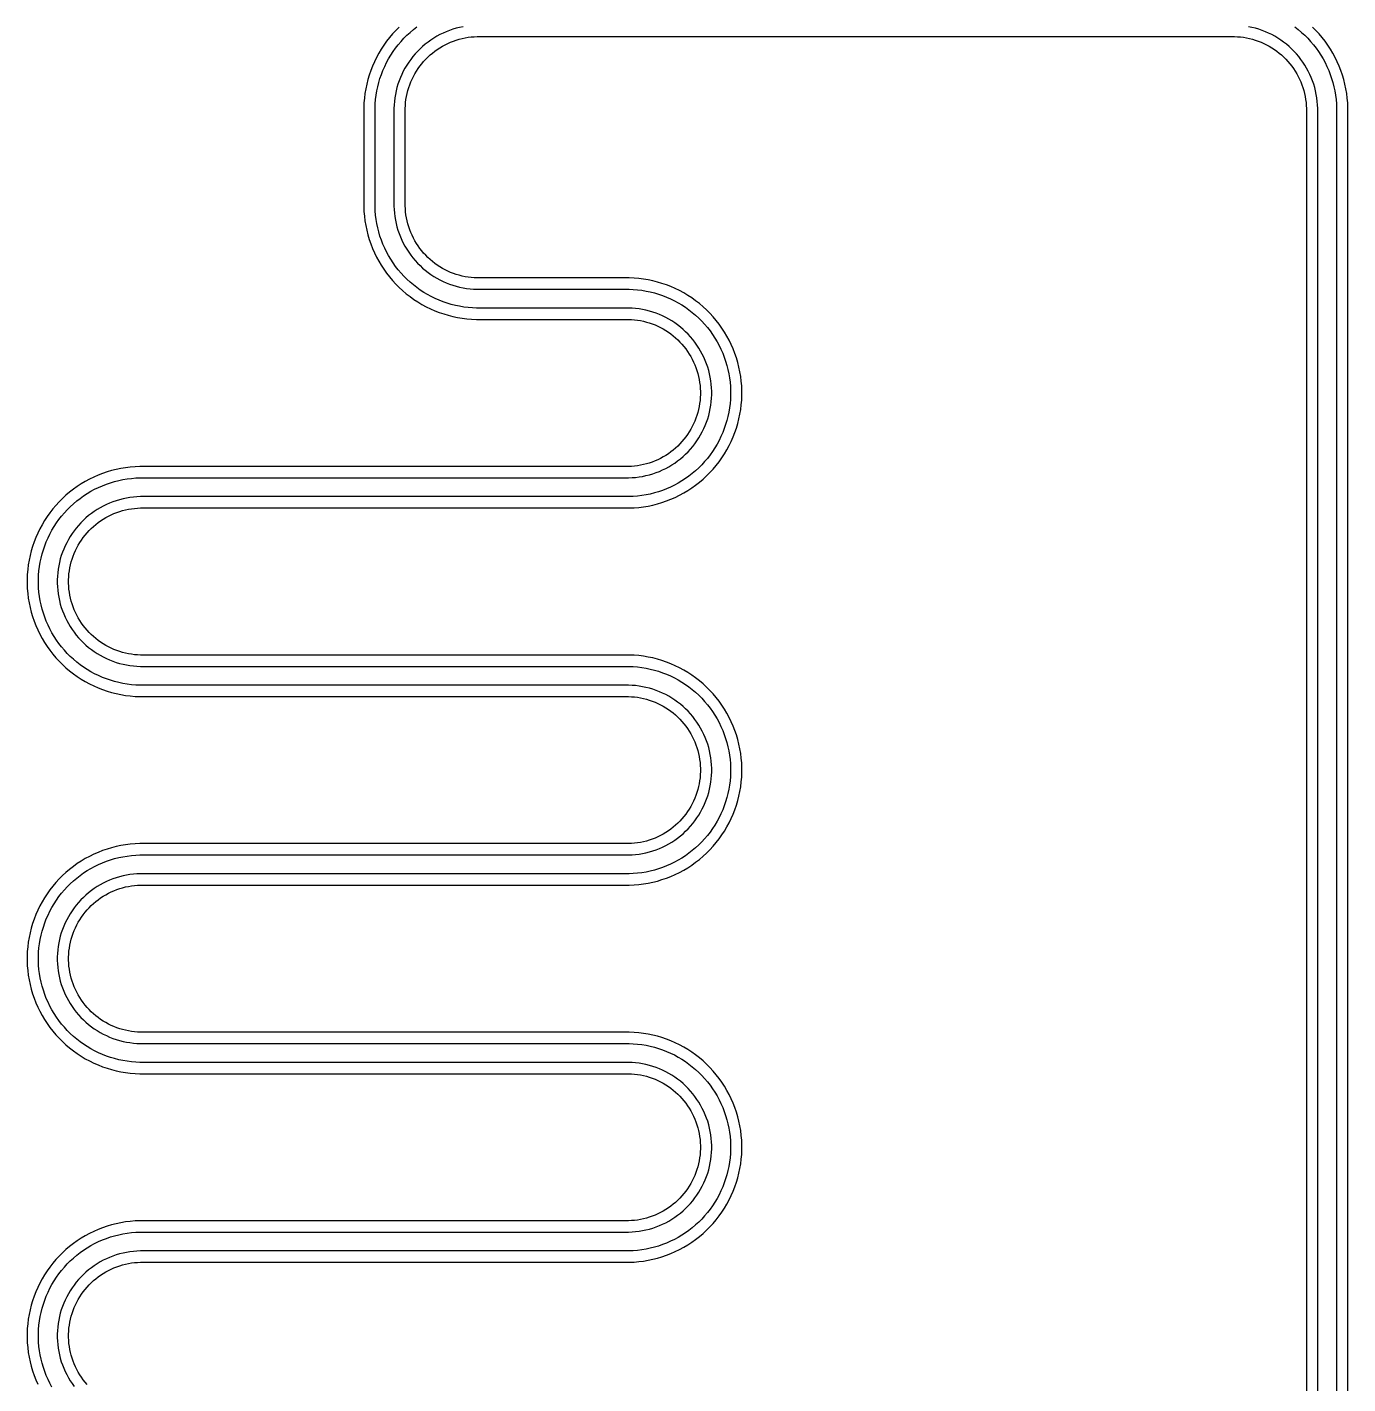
# Model space of a CAD drawing. Extents: x -3354 to 6958, y 9496 to 19808.
# Drawn here: x 959 to 1660, y 13901 to 14620 of the extents above; entities that cross this region are included whole.
import ezdxf

# ---------------------------------------------------------------- set-up
doc = ezdxf.new("R2010")
doc.units = 0
doc.layers.add('L1D0', color=3, linetype='CONTINUOUS')

msp = doc.modelspace()

# ---------------------------------------------------------------- linework, layer by layer
at = {"layer": 'L1D0'}
for points in [[(1190.506, 14620.246), (1188.685, 14619.864), (1186.881, 14619.408), (1185.098, 14618.877), (1183.339, 14618.273), (1181.606, 14617.596), (1179.902, 14616.849), (1178.23, 14616.032), (1176.594, 14615.147), (1174.996, 14614.194), (1173.439, 14613.177), (1171.924, 14612.096), (1170.456, 14610.953), (1169.037, 14609.751), (1167.668, 14608.491), (1166.352, 14607.175), (1165.092, 14605.806), (1163.89, 14604.387), (1162.747, 14602.919), (1161.666, 14601.404), (1160.649, 14599.847), (1159.696, 14598.249), (1158.811, 14596.613), (1157.994, 14594.941), (1157.247, 14593.237), (1156.57, 14591.504), (1155.966, 14589.745), (1155.435, 14587.962), (1154.979, 14586.158), (1154.597, 14584.337), (1154.291, 14582.502), (1154.061, 14580.656), (1153.907, 14578.802), (1153.83, 14576.943), (1153.83, 14525.083), (1153.907, 14523.224), (1154.061, 14521.37), (1154.291, 14519.524), (1154.597, 14517.689), (1154.979, 14515.868), (1155.435, 14514.064), (1155.966, 14512.281), (1156.57, 14510.522), (1157.247, 14508.789), (1157.994, 14507.085), (1158.811, 14505.413), (1159.696, 14503.777), (1160.649, 14502.179), (1161.666, 14500.622), (1162.747, 14499.107), (1163.89, 14497.639), (1165.092, 14496.22), (1166.352, 14494.851), (1167.668, 14493.535), (1169.037, 14492.275), (1170.456, 14491.073), (1171.924, 14489.93), (1173.439, 14488.849), (1174.996, 14487.832), (1176.594, 14486.879), (1178.23, 14485.994), (1179.902, 14485.177), (1181.606, 14484.43), (1183.339, 14483.753), (1185.098, 14483.149), (1186.881, 14482.618), (1188.685, 14482.162), (1190.506, 14481.78), (1192.341, 14481.474), (1194.187, 14481.244), (1196.041, 14481.09), (1197.9, 14481.013), (1278.528, 14481.013), (1280.8, 14480.919), (1283.066, 14480.731), (1285.322, 14480.45), (1287.565, 14480.076), (1289.791, 14479.609), (1291.995, 14479.051), (1294.174, 14478.402), (1296.325, 14477.664), (1298.443, 14476.837), (1300.525, 14475.924), (1302.568, 14474.925), (1304.568, 14473.843), (1306.521, 14472.679), (1308.425, 14471.435), (1310.276, 14470.114), (1312.07, 14468.717), (1313.805, 14467.248), (1315.478, 14465.708), (1317.086, 14464.1), (1318.626, 14462.427), (1320.095, 14460.692), (1321.492, 14458.898), (1322.813, 14457.047), (1324.057, 14455.143), (1325.221, 14453.19), (1326.303, 14451.19), (1327.302, 14449.147), (1328.215, 14447.065), (1329.042, 14444.947), (1329.78, 14442.796), (1330.429, 14440.617), (1330.987, 14438.413), (1331.454, 14436.187), (1331.828, 14433.944), (1332.109, 14431.688), (1332.297, 14429.422), (1332.391, 14427.15), (1332.391, 14424.876), (1332.297, 14422.604), (1332.109, 14420.338), (1331.828, 14418.082), (1331.454, 14415.839), (1330.987, 14413.613), (1330.429, 14411.409), (1329.78, 14409.23), (1329.042, 14407.079), (1328.215, 14404.961), (1327.302, 14402.879), (1326.303, 14400.836), (1325.221, 14398.836), (1324.057, 14396.883), (1322.813, 14394.979), (1321.492, 14393.128), (1320.095, 14391.334), (1318.626, 14389.599), (1317.086, 14387.926), (1315.478, 14386.318), (1313.805, 14384.778), (1312.07, 14383.309), (1310.276, 14381.912), (1308.425, 14380.591), (1306.521, 14379.347), (1304.568, 14378.183), (1302.568, 14377.101), (1300.525, 14376.102), (1298.443, 14375.189), (1296.325, 14374.362), (1294.174, 14373.624), (1291.995, 14372.975), (1289.791, 14372.417), (1287.565, 14371.95), (1285.322, 14371.576), (1283.066, 14371.295), (1280.8, 14371.107), (1278.528, 14371.013), (1019.339, 14371.013), (1017.48, 14370.936), (1015.626, 14370.782), (1013.78, 14370.552), (1011.945, 14370.246), (1010.124, 14369.864), (1008.32, 14369.408), (1006.537, 14368.877), (1004.778, 14368.273), (1003.045, 14367.596), (1001.341, 14366.849), (999.669, 14366.032), (998.033, 14365.147), (996.435, 14364.194), (994.878, 14363.177), (993.363, 14362.096), (991.895, 14360.953), (990.476, 14359.751), (989.107, 14358.491), (987.791, 14357.175), (986.531, 14355.806), (985.329, 14354.387), (984.186, 14352.919), (983.105, 14351.404), (982.088, 14349.847), (981.135, 14348.249), (980.25, 14346.613), (979.433, 14344.941), (978.686, 14343.237), (978.009, 14341.504), (977.405, 14339.745), (976.874, 14337.962), (976.418, 14336.158), (976.036, 14334.337), (975.73, 14332.502), (975.5, 14330.656), (975.346, 14328.802), (975.269, 14326.943), (975.269, 14325.083), (975.346, 14323.224), (975.5, 14321.37), (975.73, 14319.524), (976.036, 14317.689), (976.418, 14315.868), (976.874, 14314.064), (977.405, 14312.281), (978.009, 14310.522), (978.686, 14308.789), (979.433, 14307.085), (980.25, 14305.413), (981.135, 14303.777), (982.088, 14302.179), (983.105, 14300.622), (984.186, 14299.107), (985.329, 14297.639), (986.531, 14296.22), (987.791, 14294.851), (989.107, 14293.535), (990.476, 14292.275), (991.895, 14291.073), (993.363, 14289.93), (994.878, 14288.849), (996.435, 14287.832), (998.033, 14286.879), (999.669, 14285.994), (1001.341, 14285.177), (1003.045, 14284.43), (1004.778, 14283.753), (1006.537, 14283.149), (1008.32, 14282.618), (1010.124, 14282.162), (1011.945, 14281.78), (1013.78, 14281.474), (1015.626, 14281.244), (1017.48, 14281.09), (1019.339, 14281.013), (1278.528, 14281.013), (1280.8, 14280.919), (1283.066, 14280.731), (1285.322, 14280.45), (1287.565, 14280.076), (1289.791, 14279.609), (1291.995, 14279.051), (1294.174, 14278.402), (1296.325, 14277.664), (1298.443, 14276.837), (1300.525, 14275.924), (1302.568, 14274.925), (1304.568, 14273.843), (1306.521, 14272.679), (1308.425, 14271.435), (1310.276, 14270.114), (1312.07, 14268.717), (1313.805, 14267.248), (1315.478, 14265.708), (1317.086, 14264.1), (1318.626, 14262.427), (1320.095, 14260.692), (1321.492, 14258.898), (1322.813, 14257.047), (1324.057, 14255.143), (1325.221, 14253.19), (1326.303, 14251.19), (1327.302, 14249.147), (1328.215, 14247.065), (1329.042, 14244.947), (1329.78, 14242.796), (1330.429, 14240.617), (1330.987, 14238.413), (1331.454, 14236.187), (1331.828, 14233.944), (1332.109, 14231.688), (1332.297, 14229.422), (1332.391, 14227.15), (1332.391, 14224.876), (1332.297, 14222.604), (1332.109, 14220.338), (1331.828, 14218.082), (1331.454, 14215.839), (1330.987, 14213.613), (1330.429, 14211.409), (1329.78, 14209.23), (1329.042, 14207.079), (1328.215, 14204.961), (1327.302, 14202.879), (1326.303, 14200.836), (1325.221, 14198.836), (1324.057, 14196.883), (1322.813, 14194.979), (1321.492, 14193.128), (1320.095, 14191.334), (1318.626, 14189.599), (1317.086, 14187.926), (1315.478, 14186.318), (1313.805, 14184.778), (1312.07, 14183.309), (1310.276, 14181.912), (1308.425, 14180.591), (1306.521, 14179.347), (1304.568, 14178.183), (1302.568, 14177.101), (1300.525, 14176.102), (1298.443, 14175.189), (1296.325, 14174.362), (1294.174, 14173.624), (1291.995, 14172.975), (1289.791, 14172.417), (1287.565, 14171.95), (1285.322, 14171.576), (1283.066, 14171.295), (1280.8, 14171.107), (1278.528, 14171.013), (1019.339, 14171.013), (1017.48, 14170.936), (1015.626, 14170.782), (1013.78, 14170.552), (1011.945, 14170.246), (1010.124, 14169.864), (1008.32, 14169.408), (1006.537, 14168.877), (1004.778, 14168.273), (1003.045, 14167.596), (1001.341, 14166.849), (999.669, 14166.032), (998.033, 14165.147), (996.435, 14164.194), (994.878, 14163.177), (993.363, 14162.096), (991.895, 14160.953), (990.476, 14159.751), (989.107, 14158.491), (987.791, 14157.175), (986.531, 14155.806), (985.329, 14154.387), (984.186, 14152.919), (983.105, 14151.404), (982.088, 14149.847), (981.135, 14148.249), (980.25, 14146.613), (979.433, 14144.941), (978.686, 14143.237), (978.009, 14141.504), (977.405, 14139.745), (976.874, 14137.962), (976.418, 14136.158), (976.036, 14134.337), (975.73, 14132.502), (975.5, 14130.656), (975.346, 14128.802), (975.269, 14126.943), (975.269, 14125.083), (975.346, 14123.224), (975.5, 14121.37), (975.73, 14119.524), (976.036, 14117.689), (976.418, 14115.868), (976.874, 14114.064), (977.405, 14112.281), (978.009, 14110.522), (978.686, 14108.789), (979.433, 14107.085), (980.25, 14105.413), (981.135, 14103.777), (982.088, 14102.179), (983.105, 14100.622), (984.186, 14099.107), (985.329, 14097.639), (986.531, 14096.22), (987.791, 14094.851), (989.107, 14093.535), (990.476, 14092.275), (991.895, 14091.073), (993.363, 14089.93), (994.878, 14088.849), (996.435, 14087.832), (998.033, 14086.879), (999.669, 14085.994), (1001.341, 14085.177), (1003.045, 14084.43), (1004.778, 14083.753), (1006.537, 14083.149), (1008.32, 14082.618), (1010.124, 14082.162), (1011.945, 14081.78), (1013.78, 14081.474), (1015.626, 14081.244), (1017.48, 14081.09), (1019.339, 14081.013), (1278.528, 14081.013), (1280.8, 14080.919), (1283.066, 14080.731), (1285.322, 14080.45), (1287.565, 14080.076), (1289.791, 14079.609), (1291.995, 14079.051), (1294.174, 14078.402), (1296.325, 14077.664), (1298.443, 14076.837), (1300.525, 14075.924), (1302.568, 14074.925), (1304.568, 14073.843), (1306.521, 14072.679), (1308.425, 14071.435), (1310.276, 14070.114), (1312.07, 14068.717), (1313.805, 14067.248), (1315.478, 14065.708), (1317.086, 14064.1), (1318.626, 14062.427), (1320.095, 14060.692), (1321.492, 14058.898), (1322.813, 14057.047), (1324.057, 14055.143), (1325.221, 14053.19), (1326.303, 14051.19), (1327.302, 14049.147), (1328.215, 14047.065), (1329.042, 14044.947), (1329.78, 14042.796), (1330.429, 14040.617), (1330.987, 14038.413), (1331.454, 14036.187), (1331.828, 14033.944), (1332.109, 14031.688), (1332.297, 14029.422), (1332.391, 14027.15), (1332.391, 14024.876), (1332.297, 14022.604), (1332.109, 14020.338), (1331.828, 14018.082), (1331.454, 14015.839), (1330.987, 14013.613), (1330.429, 14011.409), (1329.78, 14009.23), (1329.042, 14007.079), (1328.215, 14004.961), (1327.302, 14002.879), (1326.303, 14000.836), (1325.221, 13998.836), (1324.057, 13996.883), (1322.813, 13994.979), (1321.492, 13993.128), (1320.095, 13991.334), (1318.626, 13989.599), (1317.086, 13987.926), (1315.478, 13986.318), (1313.805, 13984.778), (1312.07, 13983.309), (1310.276, 13981.912), (1308.425, 13980.591), (1306.521, 13979.347), (1304.568, 13978.183), (1302.568, 13977.101), (1300.525, 13976.102), (1298.443, 13975.189), (1296.325, 13974.362), (1294.174, 13973.624), (1291.995, 13972.975), (1289.791, 13972.417), (1287.565, 13971.95), (1285.322, 13971.576), (1283.066, 13971.295), (1280.8, 13971.107), (1278.528, 13971.013), (1019.339, 13971.013), (1017.48, 13970.936), (1015.626, 13970.782), (1013.78, 13970.552), (1011.945, 13970.246), (1010.124, 13969.864), (1008.32, 13969.408), (1006.537, 13968.877), (1004.778, 13968.273), (1003.045, 13967.596), (1001.341, 13966.849), (999.669, 13966.032), (998.033, 13965.147), (996.435, 13964.194), (994.878, 13963.177), (993.363, 13962.096), (991.895, 13960.953), (990.476, 13959.751), (989.107, 13958.491), (987.791, 13957.175), (986.531, 13955.806), (985.329, 13954.387), (984.186, 13952.919), (983.105, 13951.404), (982.088, 13949.847), (981.135, 13948.249), (980.25, 13946.613), (979.433, 13944.941), (978.686, 13943.237), (978.009, 13941.504), (977.405, 13939.745), (976.874, 13937.962), (976.418, 13936.158), (976.036, 13934.337), (975.73, 13932.502), (975.5, 13930.656), (975.346, 13928.802), (975.269, 13926.943), (975.269, 13925.083), (975.346, 13923.224), (975.5, 13921.37), (975.73, 13919.524), (976.036, 13917.689), (976.418, 13915.868), (976.874, 13914.064), (977.405, 13912.281), (978.009, 13910.522), (978.686, 13908.789), (979.433, 13907.085), (980.25, 13905.413), (981.135, 13903.777), (982.088, 13902.179), (983.105, 13900.622), (984.186, 13899.107)], [(1643.83, 13562.013), (1643.83, 14576.943), (1643.753, 14578.802), (1643.599, 14580.656), (1643.369, 14582.502), (1643.063, 14584.337), (1642.681, 14586.158), (1642.225, 14587.962), (1641.694, 14589.745), (1641.09, 14591.504), (1640.413, 14593.237), (1639.666, 14594.941), (1638.849, 14596.613), (1637.964, 14598.249), (1637.011, 14599.847), (1635.994, 14601.404), (1634.913, 14602.919), (1633.77, 14604.387), (1632.568, 14605.806), (1631.308, 14607.175), (1629.992, 14608.491), (1628.623, 14609.751), (1627.204, 14610.953), (1625.736, 14612.096), (1624.221, 14613.177), (1622.664, 14614.194), (1621.066, 14615.147), (1619.43, 14616.032), (1617.758, 14616.849), (1616.054, 14617.596), (1614.321, 14618.273), (1612.562, 14618.877), (1610.779, 14619.408), (1608.975, 14619.864), (1607.154, 14620.246)], [(1156.588, 14620.038), (1154.805, 14618.255), (1153.097, 14616.399), (1151.467, 14614.475), (1149.918, 14612.485), (1148.453, 14610.432), (1147.073, 14608.321), (1145.782, 14606.155), (1144.582, 14603.937), (1143.474, 14601.671), (1142.461, 14599.362), (1141.545, 14597.012), (1140.726, 14594.627), (1140.006, 14592.21), (1139.387, 14589.765), (1138.87, 14587.297), (1138.454, 14584.81), (1138.142, 14582.307), (1137.934, 14579.794), (1137.83, 14577.274), (1137.83, 14524.752), (1137.934, 14522.232), (1138.142, 14519.719), (1138.454, 14517.216), (1138.87, 14514.729), (1139.387, 14512.261), (1140.006, 14509.816), (1140.726, 14507.399), (1141.545, 14505.014), (1142.461, 14502.664), (1143.474, 14500.355), (1144.582, 14498.089), (1145.782, 14495.871), (1147.073, 14493.705), (1148.453, 14491.594), (1149.918, 14489.541), (1151.467, 14487.551), (1153.097, 14485.627), (1154.805, 14483.771), (1156.588, 14481.988), (1158.444, 14480.28), (1160.368, 14478.65), (1162.358, 14477.101), (1164.411, 14475.636), (1166.522, 14474.256), (1168.688, 14472.965), (1170.906, 14471.765), (1173.172, 14470.657), (1175.481, 14469.644), (1177.831, 14468.728), (1180.216, 14467.909), (1182.633, 14467.189), (1185.078, 14466.57), (1187.546, 14466.053), (1190.033, 14465.637), (1192.536, 14465.325), (1195.049, 14465.117), (1197.569, 14465.013), (1278.197, 14465.013), (1279.808, 14464.946), (1281.415, 14464.813), (1283.015, 14464.614), (1284.605, 14464.348), (1286.183, 14464.018), (1287.746, 14463.622), (1289.292, 14463.162), (1290.817, 14462.638), (1292.319, 14462.052), (1293.795, 14461.404), (1295.244, 14460.696), (1296.662, 14459.929), (1298.047, 14459.103), (1299.397, 14458.222), (1300.709, 14457.285), (1301.981, 14456.294), (1303.212, 14455.252), (1304.398, 14454.16), (1305.538, 14453.02), (1306.63, 14451.834), (1307.672, 14450.603), (1308.663, 14449.331), (1309.6, 14448.019), (1310.481, 14446.669), (1311.307, 14445.284), (1312.074, 14443.866), (1312.782, 14442.417), (1313.43, 14440.941), (1314.016, 14439.439), (1314.54, 14437.914), (1315, 14436.368), (1315.396, 14434.805), (1315.726, 14433.227), (1315.992, 14431.637), (1316.191, 14430.037), (1316.324, 14428.43), (1316.391, 14426.819), (1316.391, 14425.207), (1316.324, 14423.596), (1316.191, 14421.989), (1315.992, 14420.389), (1315.726, 14418.799), (1315.396, 14417.221), (1315, 14415.658), (1314.54, 14414.112), (1314.016, 14412.587), (1313.43, 14411.085), (1312.782, 14409.609), (1312.074, 14408.16), (1311.307, 14406.742), (1310.481, 14405.357), (1309.6, 14404.007), (1308.663, 14402.695), (1307.672, 14401.423), (1306.63, 14400.192), (1305.538, 14399.006), (1304.398, 14397.866), (1303.212, 14396.774), (1301.981, 14395.732), (1300.709, 14394.741), (1299.397, 14393.804), (1298.047, 14392.923), (1296.662, 14392.097), (1295.244, 14391.33), (1293.795, 14390.622), (1292.319, 14389.974), (1290.817, 14389.388), (1289.292, 14388.864), (1287.746, 14388.404), (1286.183, 14388.008), (1284.605, 14387.678), (1283.015, 14387.412), (1281.415, 14387.213), (1279.808, 14387.08), (1278.197, 14387.013), (1019.008, 14387.013), (1016.488, 14386.909), (1013.975, 14386.701), (1011.472, 14386.389), (1008.985, 14385.973), (1006.517, 14385.456), (1004.072, 14384.837), (1001.655, 14384.117), (999.27, 14383.298), (996.92, 14382.382), (994.611, 14381.369), (992.345, 14380.261), (990.127, 14379.061), (987.961, 14377.77), (985.85, 14376.39), (983.797, 14374.925), (981.807, 14373.376), (979.883, 14371.746), (978.027, 14370.038), (976.244, 14368.255), (974.536, 14366.399), (972.906, 14364.475), (971.357, 14362.485), (969.892, 14360.432), (968.512, 14358.321), (967.221, 14356.155), (966.021, 14353.937), (964.913, 14351.671), (963.9, 14349.362), (962.984, 14347.012), (962.165, 14344.627), (961.445, 14342.21), (960.826, 14339.765), (960.309, 14337.297), (959.893, 14334.81), (959.581, 14332.307), (959.373, 14329.794), (959.269, 14327.274), (959.269, 14324.752), (959.373, 14322.232), (959.581, 14319.719), (959.893, 14317.216), (960.309, 14314.729), (960.826, 14312.261), (961.445, 14309.816), (962.165, 14307.399), (962.984, 14305.014), (963.9, 14302.664), (964.913, 14300.355), (966.021, 14298.089), (967.221, 14295.871), (968.512, 14293.705), (969.892, 14291.594), (971.357, 14289.541), (972.906, 14287.551), (974.536, 14285.627), (976.244, 14283.771), (978.027, 14281.988), (979.883, 14280.28), (981.807, 14278.65), (983.797, 14277.101), (985.85, 14275.636), (987.961, 14274.256), (990.127, 14272.965), (992.345, 14271.765), (994.611, 14270.657), (996.92, 14269.644), (999.27, 14268.728), (1001.655, 14267.909), (1004.072, 14267.189), (1006.517, 14266.57), (1008.985, 14266.053), (1011.472, 14265.637), (1013.975, 14265.325), (1016.488, 14265.117), (1019.008, 14265.013), (1278.197, 14265.013), (1279.808, 14264.946), (1281.415, 14264.813), (1283.015, 14264.614), (1284.605, 14264.348), (1286.183, 14264.018), (1287.746, 14263.622), (1289.292, 14263.162), (1290.817, 14262.638), (1292.319, 14262.052), (1293.795, 14261.404), (1295.244, 14260.696), (1296.662, 14259.929), (1298.047, 14259.103), (1299.397, 14258.222), (1300.709, 14257.285), (1301.981, 14256.294), (1303.212, 14255.252), (1304.398, 14254.16), (1305.538, 14253.02), (1306.63, 14251.834), (1307.672, 14250.603), (1308.663, 14249.331), (1309.6, 14248.019), (1310.481, 14246.669), (1311.307, 14245.284), (1312.074, 14243.866), (1312.782, 14242.417), (1313.43, 14240.941), (1314.016, 14239.439), (1314.54, 14237.914), (1315, 14236.368), (1315.396, 14234.805), (1315.726, 14233.227), (1315.992, 14231.637), (1316.191, 14230.037), (1316.324, 14228.43), (1316.391, 14226.819), (1316.391, 14225.207), (1316.324, 14223.596), (1316.191, 14221.989), (1315.992, 14220.389), (1315.726, 14218.799), (1315.396, 14217.221), (1315, 14215.658), (1314.54, 14214.112), (1314.016, 14212.587), (1313.43, 14211.085), (1312.782, 14209.609), (1312.074, 14208.16), (1311.307, 14206.742), (1310.481, 14205.357), (1309.6, 14204.007), (1308.663, 14202.695), (1307.672, 14201.423), (1306.63, 14200.192), (1305.538, 14199.006), (1304.398, 14197.866), (1303.212, 14196.774), (1301.981, 14195.732), (1300.709, 14194.741), (1299.397, 14193.804), (1298.047, 14192.923), (1296.662, 14192.097), (1295.244, 14191.33), (1293.795, 14190.622), (1292.319, 14189.974), (1290.817, 14189.388), (1289.292, 14188.864), (1287.746, 14188.404), (1286.183, 14188.008), (1284.605, 14187.678), (1283.015, 14187.412), (1281.415, 14187.213), (1279.808, 14187.08), (1278.197, 14187.013), (1019.008, 14187.013), (1016.488, 14186.909), (1013.975, 14186.701), (1011.472, 14186.389), (1008.985, 14185.973), (1006.517, 14185.456), (1004.072, 14184.837), (1001.655, 14184.117), (999.27, 14183.298), (996.92, 14182.382), (994.611, 14181.369), (992.345, 14180.261), (990.127, 14179.061), (987.961, 14177.77), (985.85, 14176.39), (983.797, 14174.925), (981.807, 14173.376), (979.883, 14171.746), (978.027, 14170.038), (976.244, 14168.255), (974.536, 14166.399), (972.906, 14164.475), (971.357, 14162.485), (969.892, 14160.432), (968.512, 14158.321), (967.221, 14156.155), (966.021, 14153.937), (964.913, 14151.671), (963.9, 14149.362), (962.984, 14147.012), (962.165, 14144.627), (961.445, 14142.21), (960.826, 14139.765), (960.309, 14137.297), (959.893, 14134.81), (959.581, 14132.307), (959.373, 14129.794), (959.269, 14127.274), (959.269, 14124.752), (959.373, 14122.232), (959.581, 14119.719), (959.893, 14117.216), (960.309, 14114.729), (960.826, 14112.261), (961.445, 14109.816), (962.165, 14107.399), (962.984, 14105.014), (963.9, 14102.664), (964.913, 14100.355), (966.021, 14098.089), (967.221, 14095.871), (968.512, 14093.705), (969.892, 14091.594), (971.357, 14089.541), (972.906, 14087.551), (974.536, 14085.627), (976.244, 14083.771), (978.027, 14081.988), (979.883, 14080.28), (981.807, 14078.65), (983.797, 14077.101), (985.85, 14075.636), (987.961, 14074.256), (990.127, 14072.965), (992.345, 14071.765), (994.611, 14070.657), (996.92, 14069.644), (999.27, 14068.728), (1001.655, 14067.909), (1004.072, 14067.189), (1006.517, 14066.57), (1008.985, 14066.053), (1011.472, 14065.637), (1013.975, 14065.325), (1016.488, 14065.117), (1019.008, 14065.013), (1278.197, 14065.013), (1279.808, 14064.946), (1281.415, 14064.813), (1283.015, 14064.614), (1284.605, 14064.348), (1286.183, 14064.018), (1287.746, 14063.622), (1289.292, 14063.162), (1290.817, 14062.638), (1292.319, 14062.052), (1293.795, 14061.404), (1295.244, 14060.696), (1296.662, 14059.929), (1298.047, 14059.103), (1299.397, 14058.222), (1300.709, 14057.285), (1301.981, 14056.294), (1303.212, 14055.252), (1304.398, 14054.16), (1305.538, 14053.02), (1306.63, 14051.834), (1307.672, 14050.603), (1308.663, 14049.331), (1309.6, 14048.019), (1310.481, 14046.669), (1311.307, 14045.284), (1312.074, 14043.866), (1312.782, 14042.417), (1313.43, 14040.941), (1314.016, 14039.439), (1314.54, 14037.914), (1315, 14036.368), (1315.396, 14034.805), (1315.726, 14033.227), (1315.992, 14031.637), (1316.191, 14030.037), (1316.324, 14028.43), (1316.391, 14026.819), (1316.391, 14025.207), (1316.324, 14023.596), (1316.191, 14021.989), (1315.992, 14020.389), (1315.726, 14018.799), (1315.396, 14017.221), (1315, 14015.658), (1314.54, 14014.112), (1314.016, 14012.587), (1313.43, 14011.085), (1312.782, 14009.609), (1312.074, 14008.16), (1311.307, 14006.742), (1310.481, 14005.357), (1309.6, 14004.007), (1308.663, 14002.695), (1307.672, 14001.423), (1306.63, 14000.192), (1305.538, 13999.006), (1304.398, 13997.866), (1303.212, 13996.774), (1301.981, 13995.732), (1300.709, 13994.741), (1299.397, 13993.804), (1298.047, 13992.923), (1296.662, 13992.097), (1295.244, 13991.33), (1293.795, 13990.622), (1292.319, 13989.974), (1290.817, 13989.388), (1289.292, 13988.864), (1287.746, 13988.404), (1286.183, 13988.008), (1284.605, 13987.678), (1283.015, 13987.412), (1281.415, 13987.213), (1279.808, 13987.08), (1278.197, 13987.013), (1019.008, 13987.013), (1016.488, 13986.909), (1013.975, 13986.701), (1011.472, 13986.389), (1008.985, 13985.973), (1006.517, 13985.456), (1004.072, 13984.837), (1001.655, 13984.117), (999.27, 13983.298), (996.92, 13982.382), (994.611, 13981.369), (992.345, 13980.261), (990.127, 13979.061), (987.961, 13977.77), (985.85, 13976.39), (983.797, 13974.925), (981.807, 13973.376), (979.883, 13971.746), (978.027, 13970.038), (976.244, 13968.255), (974.536, 13966.399), (972.906, 13964.475), (971.357, 13962.485), (969.892, 13960.432), (968.512, 13958.321), (967.221, 13956.155), (966.021, 13953.937), (964.913, 13951.671), (963.9, 13949.362), (962.984, 13947.012), (962.165, 13944.627), (961.445, 13942.21), (960.826, 13939.765), (960.309, 13937.297), (959.893, 13934.81), (959.581, 13932.307), (959.373, 13929.794), (959.269, 13927.274), (959.269, 13924.752), (959.373, 13922.232), (959.581, 13919.719), (959.893, 13917.216), (960.309, 13914.729), (960.826, 13912.261), (961.445, 13909.816), (962.165, 13907.399), (962.984, 13905.014), (963.9, 13902.664), (964.913, 13900.355)], [(972.439, 13898.836), (971.357, 13900.836), (970.358, 13902.879), (969.445, 13904.961), (968.618, 13907.079), (967.88, 13909.23), (967.231, 13911.409), (966.673, 13913.613), (966.206, 13915.839), (965.832, 13918.082), (965.551, 13920.338), (965.363, 13922.604), (965.269, 13924.876), (965.269, 13927.15), (965.363, 13929.422), (965.551, 13931.688), (965.832, 13933.944), (966.206, 13936.187), (966.673, 13938.413), (967.231, 13940.617), (967.88, 13942.796), (968.618, 13944.947), (969.445, 13947.065), (970.358, 13949.147), (971.357, 13951.19), (972.439, 13953.19), (973.603, 13955.143), (974.847, 13957.047), (976.168, 13958.898), (977.565, 13960.692), (979.034, 13962.427), (980.574, 13964.1), (982.182, 13965.708), (983.855, 13967.248), (985.59, 13968.717), (987.384, 13970.114), (989.235, 13971.435), (991.139, 13972.679), (993.092, 13973.843), (995.092, 13974.925), (997.135, 13975.924), (999.217, 13976.837), (1001.335, 13977.664), (1003.486, 13978.402), (1005.665, 13979.051), (1007.869, 13979.609), (1010.095, 13980.076), (1012.338, 13980.45), (1014.594, 13980.731), (1016.86, 13980.919), (1019.132, 13981.013), (1278.321, 13981.013), (1280.18, 13981.09), (1282.034, 13981.244), (1283.88, 13981.474), (1285.715, 13981.78), (1287.536, 13982.162), (1289.34, 13982.618), (1291.123, 13983.149), (1292.882, 13983.753), (1294.615, 13984.43), (1296.319, 13985.177), (1297.991, 13985.994), (1299.627, 13986.879), (1301.225, 13987.832), (1302.782, 13988.849), (1304.297, 13989.93), (1305.765, 13991.073), (1307.184, 13992.275), (1308.553, 13993.535), (1309.869, 13994.851), (1311.129, 13996.22), (1312.331, 13997.639), (1313.474, 13999.107), (1314.555, 14000.622), (1315.572, 14002.179), (1316.525, 14003.777), (1317.41, 14005.413), (1318.227, 14007.085), (1318.974, 14008.789), (1319.651, 14010.522), (1320.255, 14012.281), (1320.786, 14014.064), (1321.242, 14015.868), (1321.624, 14017.689), (1321.93, 14019.524), (1322.16, 14021.37), (1322.314, 14023.224), (1322.391, 14025.083), (1322.391, 14026.943), (1322.314, 14028.802), (1322.16, 14030.656), (1321.93, 14032.502), (1321.624, 14034.337), (1321.242, 14036.158), (1320.786, 14037.962), (1320.255, 14039.745), (1319.651, 14041.504), (1318.974, 14043.237), (1318.227, 14044.941), (1317.41, 14046.613), (1316.525, 14048.249), (1315.572, 14049.847), (1314.555, 14051.404), (1313.474, 14052.919), (1312.331, 14054.387), (1311.129, 14055.806), (1309.869, 14057.175), (1308.553, 14058.491), (1307.184, 14059.751), (1305.765, 14060.953), (1304.297, 14062.096), (1302.782, 14063.177), (1301.225, 14064.194), (1299.627, 14065.147), (1297.991, 14066.032), (1296.319, 14066.849), (1294.615, 14067.596), (1292.882, 14068.273), (1291.123, 14068.877), (1289.34, 14069.408), (1287.536, 14069.864), (1285.715, 14070.246), (1283.88, 14070.552), (1282.034, 14070.782), (1280.18, 14070.936), (1278.321, 14071.013), (1019.132, 14071.013), (1016.86, 14071.107), (1014.594, 14071.295), (1012.338, 14071.576), (1010.095, 14071.95), (1007.869, 14072.417), (1005.665, 14072.975), (1003.486, 14073.624), (1001.335, 14074.362), (999.217, 14075.189), (997.135, 14076.102), (995.092, 14077.101), (993.092, 14078.183), (991.139, 14079.347), (989.235, 14080.591), (987.384, 14081.912), (985.59, 14083.309), (983.855, 14084.778), (982.182, 14086.318), (980.574, 14087.926), (979.034, 14089.599), (977.565, 14091.334), (976.168, 14093.128), (974.847, 14094.979), (973.603, 14096.883), (972.439, 14098.836), (971.357, 14100.836), (970.358, 14102.879), (969.445, 14104.961), (968.618, 14107.079), (967.88, 14109.23), (967.231, 14111.409), (966.673, 14113.613), (966.206, 14115.839), (965.832, 14118.082), (965.551, 14120.338), (965.363, 14122.604), (965.269, 14124.876), (965.269, 14127.15), (965.363, 14129.422), (965.551, 14131.688), (965.832, 14133.944), (966.206, 14136.187), (966.673, 14138.413), (967.231, 14140.617), (967.88, 14142.796), (968.618, 14144.947), (969.445, 14147.065), (970.358, 14149.147), (971.357, 14151.19), (972.439, 14153.19), (973.603, 14155.143), (974.847, 14157.047), (976.168, 14158.898), (977.565, 14160.692), (979.034, 14162.427), (980.574, 14164.1), (982.182, 14165.708), (983.855, 14167.248), (985.59, 14168.717), (987.384, 14170.114), (989.235, 14171.435), (991.139, 14172.679), (993.092, 14173.843), (995.092, 14174.925), (997.135, 14175.924), (999.217, 14176.837), (1001.335, 14177.664), (1003.486, 14178.402), (1005.665, 14179.051), (1007.869, 14179.609), (1010.095, 14180.076), (1012.338, 14180.45), (1014.594, 14180.731), (1016.86, 14180.919), (1019.132, 14181.013), (1278.321, 14181.013), (1280.18, 14181.09), (1282.034, 14181.244), (1283.88, 14181.474), (1285.715, 14181.78), (1287.536, 14182.162), (1289.34, 14182.618), (1291.123, 14183.149), (1292.882, 14183.753), (1294.615, 14184.43), (1296.319, 14185.177), (1297.991, 14185.994), (1299.627, 14186.879), (1301.225, 14187.832), (1302.782, 14188.849), (1304.297, 14189.93), (1305.765, 14191.073), (1307.184, 14192.275), (1308.553, 14193.535), (1309.869, 14194.851), (1311.129, 14196.22), (1312.331, 14197.639), (1313.474, 14199.107), (1314.555, 14200.622), (1315.572, 14202.179), (1316.525, 14203.777), (1317.41, 14205.413), (1318.227, 14207.085), (1318.974, 14208.789), (1319.651, 14210.522), (1320.255, 14212.281), (1320.786, 14214.064), (1321.242, 14215.868), (1321.624, 14217.689), (1321.93, 14219.524), (1322.16, 14221.37), (1322.314, 14223.224), (1322.391, 14225.083), (1322.391, 14226.943), (1322.314, 14228.802), (1322.16, 14230.656), (1321.93, 14232.502), (1321.624, 14234.337), (1321.242, 14236.158), (1320.786, 14237.962), (1320.255, 14239.745), (1319.651, 14241.504), (1318.974, 14243.237), (1318.227, 14244.941), (1317.41, 14246.613), (1316.525, 14248.249), (1315.572, 14249.847), (1314.555, 14251.404), (1313.474, 14252.919), (1312.331, 14254.387), (1311.129, 14255.806), (1309.869, 14257.175), (1308.553, 14258.491), (1307.184, 14259.751), (1305.765, 14260.953), (1304.297, 14262.096), (1302.782, 14263.177), (1301.225, 14264.194), (1299.627, 14265.147), (1297.991, 14266.032), (1296.319, 14266.849), (1294.615, 14267.596), (1292.882, 14268.273), (1291.123, 14268.877), (1289.34, 14269.408), (1287.536, 14269.864), (1285.715, 14270.246), (1283.88, 14270.552), (1282.034, 14270.782), (1280.18, 14270.936), (1278.321, 14271.013), (1019.132, 14271.013), (1016.86, 14271.107), (1014.594, 14271.295), (1012.338, 14271.576), (1010.095, 14271.95), (1007.869, 14272.417), (1005.665, 14272.975), (1003.486, 14273.624), (1001.335, 14274.362), (999.217, 14275.189), (997.135, 14276.102), (995.092, 14277.101), (993.092, 14278.183), (991.139, 14279.347), (989.235, 14280.591), (987.384, 14281.912), (985.59, 14283.309), (983.855, 14284.778), (982.182, 14286.318), (980.574, 14287.926), (979.034, 14289.599), (977.565, 14291.334), (976.168, 14293.128), (974.847, 14294.979), (973.603, 14296.883), (972.439, 14298.836), (971.357, 14300.836), (970.358, 14302.879), (969.445, 14304.961), (968.618, 14307.079), (967.88, 14309.23), (967.231, 14311.409), (966.673, 14313.613), (966.206, 14315.839), (965.832, 14318.082), (965.551, 14320.338), (965.363, 14322.604), (965.269, 14324.876), (965.269, 14327.15), (965.363, 14329.422), (965.551, 14331.688), (965.832, 14333.944), (966.206, 14336.187), (966.673, 14338.413), (967.231, 14340.617), (967.88, 14342.796), (968.618, 14344.947), (969.445, 14347.065), (970.358, 14349.147), (971.357, 14351.19), (972.439, 14353.19), (973.603, 14355.143), (974.847, 14357.047), (976.168, 14358.898), (977.565, 14360.692), (979.034, 14362.427), (980.574, 14364.1), (982.182, 14365.708), (983.855, 14367.248), (985.59, 14368.717), (987.384, 14370.114), (989.235, 14371.435), (991.139, 14372.679), (993.092, 14373.843), (995.092, 14374.925), (997.135, 14375.924), (999.217, 14376.837), (1001.335, 14377.664), (1003.486, 14378.402), (1005.665, 14379.051), (1007.869, 14379.609), (1010.095, 14380.076), (1012.338, 14380.45), (1014.594, 14380.731), (1016.86, 14380.919), (1019.132, 14381.013), (1278.321, 14381.013), (1280.18, 14381.09), (1282.034, 14381.244), (1283.88, 14381.474), (1285.715, 14381.78), (1287.536, 14382.162), (1289.34, 14382.618), (1291.123, 14383.149), (1292.882, 14383.753), (1294.615, 14384.43), (1296.319, 14385.177), (1297.991, 14385.994), (1299.627, 14386.879), (1301.225, 14387.832), (1302.782, 14388.849), (1304.297, 14389.93), (1305.765, 14391.073), (1307.184, 14392.275), (1308.553, 14393.535), (1309.869, 14394.851), (1311.129, 14396.22), (1312.331, 14397.639), (1313.474, 14399.107), (1314.555, 14400.622), (1315.572, 14402.179), (1316.525, 14403.777), (1317.41, 14405.413), (1318.227, 14407.085), (1318.974, 14408.789), (1319.651, 14410.522), (1320.255, 14412.281), (1320.786, 14414.064), (1321.242, 14415.868), (1321.624, 14417.689), (1321.93, 14419.524), (1322.16, 14421.37), (1322.314, 14423.224), (1322.391, 14425.083), (1322.391, 14426.943), (1322.314, 14428.802), (1322.16, 14430.656), (1321.93, 14432.502), (1321.624, 14434.337), (1321.242, 14436.158), (1320.786, 14437.962), (1320.255, 14439.745), (1319.651, 14441.504), (1318.974, 14443.237), (1318.227, 14444.941), (1317.41, 14446.613), (1316.525, 14448.249), (1315.572, 14449.847), (1314.555, 14451.404), (1313.474, 14452.919), (1312.331, 14454.387), (1311.129, 14455.806), (1309.869, 14457.175), (1308.553, 14458.491), (1307.184, 14459.751), (1305.765, 14460.953), (1304.297, 14462.096), (1302.782, 14463.177), (1301.225, 14464.194), (1299.627, 14465.147), (1297.991, 14466.032), (1296.319, 14466.849), (1294.615, 14467.596), (1292.882, 14468.273), (1291.123, 14468.877), (1289.34, 14469.408), (1287.536, 14469.864), (1285.715, 14470.246), (1283.88, 14470.552), (1282.034, 14470.782), (1280.18, 14470.936), (1278.321, 14471.013), (1197.693, 14471.013), (1195.421, 14471.107), (1193.155, 14471.295), (1190.899, 14471.576), (1188.656, 14471.95), (1186.43, 14472.417), (1184.226, 14472.975), (1182.047, 14473.624), (1179.896, 14474.362), (1177.778, 14475.189), (1175.696, 14476.102), (1173.653, 14477.101), (1171.653, 14478.183), (1169.7, 14479.347), (1167.796, 14480.591), (1165.945, 14481.912), (1164.151, 14483.309), (1162.416, 14484.778), (1160.743, 14486.318), (1159.135, 14487.926), (1157.595, 14489.599), (1156.126, 14491.334), (1154.729, 14493.128), (1153.408, 14494.979), (1152.164, 14496.883), (1151, 14498.836), (1149.918, 14500.836), (1148.919, 14502.879), (1148.006, 14504.961), (1147.179, 14507.079), (1146.441, 14509.23), (1145.792, 14511.409), (1145.234, 14513.613), (1144.767, 14515.839), (1144.393, 14518.082), (1144.112, 14520.338), (1143.924, 14522.604), (1143.83, 14524.876), (1143.83, 14577.15), (1143.924, 14579.422), (1144.112, 14581.688), (1144.393, 14583.944), (1144.767, 14586.187), (1145.234, 14588.413), (1145.792, 14590.617), (1146.441, 14592.796), (1147.179, 14594.947), (1148.006, 14597.065), (1148.919, 14599.147), (1149.918, 14601.19), (1151, 14603.19), (1152.164, 14605.143), (1153.408, 14607.047), (1154.729, 14608.898), (1156.126, 14610.692), (1157.595, 14612.427), (1159.135, 14614.1), (1160.743, 14615.708), (1162.416, 14617.248), (1164.151, 14618.717), (1165.945, 14620.114)], [(991.03, 13900.192), (989.988, 13901.423), (988.997, 13902.695), (988.06, 13904.007), (987.179, 13905.357), (986.353, 13906.742), (985.586, 13908.16), (984.878, 13909.609), (984.23, 13911.085), (983.644, 13912.587), (983.12, 13914.112), (982.66, 13915.658), (982.264, 13917.221), (981.934, 13918.799), (981.668, 13920.389), (981.469, 13921.989), (981.336, 13923.596), (981.269, 13925.207), (981.269, 13926.819), (981.336, 13928.43), (981.469, 13930.037), (981.668, 13931.637), (981.934, 13933.227), (982.264, 13934.805), (982.66, 13936.368), (983.12, 13937.914), (983.644, 13939.439), (984.23, 13940.941), (984.878, 13942.417), (985.586, 13943.866), (986.353, 13945.284), (987.179, 13946.669), (988.06, 13948.019), (988.997, 13949.331), (989.988, 13950.603), (991.03, 13951.834), (992.122, 13953.02), (993.262, 13954.16), (994.448, 13955.252), (995.679, 13956.294), (996.951, 13957.285), (998.263, 13958.222), (999.613, 13959.103), (1000.998, 13959.929), (1002.416, 13960.696), (1003.865, 13961.404), (1005.341, 13962.052), (1006.843, 13962.638), (1008.368, 13963.162), (1009.914, 13963.622), (1011.477, 13964.018), (1013.055, 13964.348), (1014.645, 13964.614), (1016.245, 13964.813), (1017.852, 13964.946), (1019.463, 13965.013), (1278.652, 13965.013), (1281.172, 13965.117), (1283.685, 13965.325), (1286.188, 13965.637), (1288.675, 13966.053), (1291.143, 13966.57), (1293.588, 13967.189), (1296.005, 13967.909), (1298.39, 13968.728), (1300.74, 13969.644), (1303.049, 13970.657), (1305.315, 13971.765), (1307.533, 13972.965), (1309.699, 13974.256), (1311.81, 13975.636), (1313.863, 13977.101), (1315.853, 13978.65), (1317.777, 13980.28), (1319.633, 13981.988), (1321.416, 13983.771), (1323.124, 13985.627), (1324.754, 13987.551), (1326.303, 13989.541), (1327.768, 13991.594), (1329.148, 13993.705), (1330.439, 13995.871), (1331.639, 13998.089), (1332.747, 14000.355), (1333.76, 14002.664), (1334.676, 14005.014), (1335.495, 14007.399), (1336.215, 14009.816), (1336.834, 14012.261), (1337.351, 14014.729), (1337.767, 14017.216), (1338.079, 14019.719), (1338.287, 14022.232), (1338.391, 14024.752), (1338.391, 14027.274), (1338.287, 14029.794), (1338.079, 14032.307), (1337.767, 14034.81), (1337.351, 14037.297), (1336.834, 14039.765), (1336.215, 14042.21), (1335.495, 14044.627), (1334.676, 14047.012), (1333.76, 14049.362), (1332.747, 14051.671), (1331.639, 14053.937), (1330.439, 14056.155), (1329.148, 14058.321), (1327.768, 14060.432), (1326.303, 14062.485), (1324.754, 14064.475), (1323.124, 14066.399), (1321.416, 14068.255), (1319.633, 14070.038), (1317.777, 14071.746), (1315.853, 14073.376), (1313.863, 14074.925), (1311.81, 14076.39), (1309.699, 14077.77), (1307.533, 14079.061), (1305.315, 14080.261), (1303.049, 14081.369), (1300.74, 14082.382), (1298.39, 14083.298), (1296.005, 14084.117), (1293.588, 14084.837), (1291.143, 14085.456), (1288.675, 14085.973), (1286.188, 14086.389), (1283.685, 14086.701), (1281.172, 14086.909), (1278.652, 14087.013), (1019.463, 14087.013), (1017.852, 14087.08), (1016.245, 14087.213), (1014.645, 14087.412), (1013.055, 14087.678), (1011.477, 14088.008), (1009.914, 14088.404), (1008.368, 14088.864), (1006.843, 14089.388), (1005.341, 14089.974), (1003.865, 14090.622), (1002.416, 14091.33), (1000.998, 14092.097), (999.613, 14092.923), (998.263, 14093.804), (996.951, 14094.741), (995.679, 14095.732), (994.448, 14096.774), (993.262, 14097.866), (992.122, 14099.006), (991.03, 14100.192), (989.988, 14101.423), (988.997, 14102.695), (988.06, 14104.007), (987.179, 14105.357), (986.353, 14106.742), (985.586, 14108.16), (984.878, 14109.609), (984.23, 14111.085), (983.644, 14112.587), (983.12, 14114.112), (982.66, 14115.658), (982.264, 14117.221), (981.934, 14118.799), (981.668, 14120.389), (981.469, 14121.989), (981.336, 14123.596), (981.269, 14125.207), (981.269, 14126.819), (981.336, 14128.43), (981.469, 14130.037), (981.668, 14131.637), (981.934, 14133.227), (982.264, 14134.805), (982.66, 14136.368), (983.12, 14137.914), (983.644, 14139.439), (984.23, 14140.941), (984.878, 14142.417), (985.586, 14143.866), (986.353, 14145.284), (987.179, 14146.669), (988.06, 14148.019), (988.997, 14149.331), (989.988, 14150.603), (991.03, 14151.834), (992.122, 14153.02), (993.262, 14154.16), (994.448, 14155.252), (995.679, 14156.294), (996.951, 14157.285), (998.263, 14158.222), (999.613, 14159.103), (1000.998, 14159.929), (1002.416, 14160.696), (1003.865, 14161.404), (1005.341, 14162.052), (1006.843, 14162.638), (1008.368, 14163.162), (1009.914, 14163.622), (1011.477, 14164.018), (1013.055, 14164.348), (1014.645, 14164.614), (1016.245, 14164.813), (1017.852, 14164.946), (1019.463, 14165.013), (1278.652, 14165.013), (1281.172, 14165.117), (1283.685, 14165.325), (1286.188, 14165.637), (1288.675, 14166.053), (1291.143, 14166.57), (1293.588, 14167.189), (1296.005, 14167.909), (1298.39, 14168.728), (1300.74, 14169.644), (1303.049, 14170.657), (1305.315, 14171.765), (1307.533, 14172.965), (1309.699, 14174.256), (1311.81, 14175.636), (1313.863, 14177.101), (1315.853, 14178.65), (1317.777, 14180.28), (1319.633, 14181.988), (1321.416, 14183.771), (1323.124, 14185.627), (1324.754, 14187.551), (1326.303, 14189.541), (1327.768, 14191.594), (1329.148, 14193.705), (1330.439, 14195.871), (1331.639, 14198.089), (1332.747, 14200.355), (1333.76, 14202.664), (1334.676, 14205.014), (1335.495, 14207.399), (1336.215, 14209.816), (1336.834, 14212.261), (1337.351, 14214.729), (1337.767, 14217.216), (1338.079, 14219.719), (1338.287, 14222.232), (1338.391, 14224.752), (1338.391, 14227.274), (1338.287, 14229.794), (1338.079, 14232.307), (1337.767, 14234.81), (1337.351, 14237.297), (1336.834, 14239.765), (1336.215, 14242.21), (1335.495, 14244.627), (1334.676, 14247.012), (1333.76, 14249.362), (1332.747, 14251.671), (1331.639, 14253.937), (1330.439, 14256.155), (1329.148, 14258.321), (1327.768, 14260.432), (1326.303, 14262.485), (1324.754, 14264.475), (1323.124, 14266.399), (1321.416, 14268.255), (1319.633, 14270.038), (1317.777, 14271.746), (1315.853, 14273.376), (1313.863, 14274.925), (1311.81, 14276.39), (1309.699, 14277.77), (1307.533, 14279.061), (1305.315, 14280.261), (1303.049, 14281.369), (1300.74, 14282.382), (1298.39, 14283.298), (1296.005, 14284.117), (1293.588, 14284.837), (1291.143, 14285.456), (1288.675, 14285.973), (1286.188, 14286.389), (1283.685, 14286.701), (1281.172, 14286.909), (1278.652, 14287.013), (1019.463, 14287.013), (1017.852, 14287.08), (1016.245, 14287.213), (1014.645, 14287.412), (1013.055, 14287.678), (1011.477, 14288.008), (1009.914, 14288.404), (1008.368, 14288.864), (1006.843, 14289.388), (1005.341, 14289.974), (1003.865, 14290.622), (1002.416, 14291.33), (1000.998, 14292.097), (999.613, 14292.923), (998.263, 14293.804), (996.951, 14294.741), (995.679, 14295.732), (994.448, 14296.774), (993.262, 14297.866), (992.122, 14299.006), (991.03, 14300.192), (989.988, 14301.423), (988.997, 14302.695), (988.06, 14304.007), (987.179, 14305.357), (986.353, 14306.742), (985.586, 14308.16), (984.878, 14309.609), (984.23, 14311.085), (983.644, 14312.587), (983.12, 14314.112), (982.66, 14315.658), (982.264, 14317.221), (981.934, 14318.799), (981.668, 14320.389), (981.469, 14321.989), (981.336, 14323.596), (981.269, 14325.207), (981.269, 14326.819), (981.336, 14328.43), (981.469, 14330.037), (981.668, 14331.637), (981.934, 14333.227), (982.264, 14334.805), (982.66, 14336.368), (983.12, 14337.914), (983.644, 14339.439), (984.23, 14340.941), (984.878, 14342.417), (985.586, 14343.866), (986.353, 14345.284), (987.179, 14346.669), (988.06, 14348.019), (988.997, 14349.331), (989.988, 14350.603), (991.03, 14351.834), (992.122, 14353.02), (993.262, 14354.16), (994.448, 14355.252), (995.679, 14356.294), (996.951, 14357.285), (998.263, 14358.222), (999.613, 14359.103), (1000.998, 14359.929), (1002.416, 14360.696), (1003.865, 14361.404), (1005.341, 14362.052), (1006.843, 14362.638), (1008.368, 14363.162), (1009.914, 14363.622), (1011.477, 14364.018), (1013.055, 14364.348), (1014.645, 14364.614), (1016.245, 14364.813), (1017.852, 14364.946), (1019.463, 14365.013), (1278.652, 14365.013), (1281.172, 14365.117), (1283.685, 14365.325), (1286.188, 14365.637), (1288.675, 14366.053), (1291.143, 14366.57), (1293.588, 14367.189), (1296.005, 14367.909), (1298.39, 14368.728), (1300.74, 14369.644), (1303.049, 14370.657), (1305.315, 14371.765), (1307.533, 14372.965), (1309.699, 14374.256), (1311.81, 14375.636), (1313.863, 14377.101), (1315.853, 14378.65), (1317.777, 14380.28), (1319.633, 14381.988), (1321.416, 14383.771), (1323.124, 14385.627), (1324.754, 14387.551), (1326.303, 14389.541), (1327.768, 14391.594), (1329.148, 14393.705), (1330.439, 14395.871), (1331.639, 14398.089), (1332.747, 14400.355), (1333.76, 14402.664), (1334.676, 14405.014), (1335.495, 14407.399), (1336.215, 14409.816), (1336.834, 14412.261), (1337.351, 14414.729), (1337.767, 14417.216), (1338.079, 14419.719), (1338.287, 14422.232), (1338.391, 14424.752), (1338.391, 14427.274), (1338.287, 14429.794), (1338.079, 14432.307), (1337.767, 14434.81), (1337.351, 14437.297), (1336.834, 14439.765), (1336.215, 14442.21), (1335.495, 14444.627), (1334.676, 14447.012), (1333.76, 14449.362), (1332.747, 14451.671), (1331.639, 14453.937), (1330.439, 14456.155), (1329.148, 14458.321), (1327.768, 14460.432), (1326.303, 14462.485), (1324.754, 14464.475), (1323.124, 14466.399), (1321.416, 14468.255), (1319.633, 14470.038), (1317.777, 14471.746), (1315.853, 14473.376), (1313.863, 14474.925), (1311.81, 14476.39), (1309.699, 14477.77), (1307.533, 14479.061), (1305.315, 14480.261), (1303.049, 14481.369), (1300.74, 14482.382), (1298.39, 14483.298), (1296.005, 14484.117), (1293.588, 14484.837), (1291.143, 14485.456), (1288.675, 14485.973), (1286.188, 14486.389), (1283.685, 14486.701), (1281.172, 14486.909), (1278.652, 14487.013), (1198.024, 14487.013), (1196.413, 14487.08), (1194.806, 14487.213), (1193.206, 14487.412), (1191.616, 14487.678), (1190.038, 14488.008), (1188.475, 14488.404), (1186.929, 14488.864), (1185.404, 14489.388), (1183.902, 14489.974), (1182.426, 14490.622), (1180.977, 14491.33), (1179.559, 14492.097), (1178.174, 14492.923), (1176.824, 14493.804), (1175.512, 14494.741), (1174.24, 14495.732), (1173.009, 14496.774), (1171.823, 14497.866), (1170.683, 14499.006), (1169.591, 14500.192), (1168.549, 14501.423), (1167.558, 14502.695), (1166.621, 14504.007), (1165.74, 14505.357), (1164.914, 14506.742), (1164.147, 14508.16), (1163.439, 14509.609), (1162.791, 14511.085), (1162.205, 14512.587), (1161.681, 14514.112), (1161.221, 14515.658), (1160.825, 14517.221), (1160.495, 14518.799), (1160.229, 14520.389), (1160.03, 14521.989), (1159.897, 14523.596), (1159.83, 14525.207), (1159.83, 14576.819), (1159.897, 14578.43), (1160.03, 14580.037), (1160.229, 14581.637), (1160.495, 14583.227), (1160.825, 14584.805), (1161.221, 14586.368), (1161.681, 14587.914), (1162.205, 14589.439), (1162.791, 14590.941), (1163.439, 14592.417), (1164.147, 14593.866), (1164.914, 14595.284), (1165.74, 14596.669), (1166.621, 14598.019), (1167.558, 14599.331), (1168.549, 14600.603), (1169.591, 14601.834), (1170.683, 14603.02), (1171.823, 14604.16), (1173.009, 14605.252), (1174.24, 14606.294), (1175.512, 14607.285), (1176.824, 14608.222), (1178.174, 14609.103), (1179.559, 14609.929), (1180.977, 14610.696), (1182.426, 14611.404), (1183.902, 14612.052), (1185.404, 14612.638), (1186.929, 14613.162), (1188.475, 14613.622), (1190.038, 14614.018), (1191.616, 14614.348), (1193.206, 14614.614), (1194.806, 14614.813), (1196.413, 14614.946), (1198.024, 14615.013), (1599.636, 14615.013), (1601.247, 14614.946), (1602.854, 14614.813), (1604.454, 14614.614), (1606.044, 14614.348), (1607.622, 14614.018), (1609.185, 14613.622), (1610.731, 14613.162), (1612.256, 14612.638), (1613.758, 14612.052), (1615.234, 14611.404), (1616.683, 14610.696), (1618.101, 14609.929), (1619.486, 14609.103), (1620.836, 14608.222), (1622.148, 14607.285), (1623.42, 14606.294), (1624.651, 14605.252), (1625.837, 14604.16), (1626.977, 14603.02), (1628.069, 14601.834), (1629.111, 14600.603), (1630.102, 14599.331), (1631.039, 14598.019), (1631.92, 14596.669), (1632.746, 14595.284), (1633.513, 14593.866), (1634.221, 14592.417), (1634.869, 14590.941), (1635.455, 14589.439), (1635.979, 14587.914), (1636.439, 14586.368), (1636.835, 14584.805), (1637.165, 14583.227), (1637.431, 14581.637), (1637.63, 14580.037), (1637.763, 14578.43), (1637.83, 14576.819), (1637.83, 13568.013)], [(1631.715, 14620.114), (1633.509, 14618.717), (1635.244, 14617.248), (1636.917, 14615.708), (1638.525, 14614.1), (1640.065, 14612.427), (1641.534, 14610.692), (1642.931, 14608.898), (1644.252, 14607.047), (1645.496, 14605.143), (1646.66, 14603.19), (1647.742, 14601.19), (1648.741, 14599.147), (1649.654, 14597.065), (1650.481, 14594.947), (1651.219, 14592.796), (1651.868, 14590.617), (1652.426, 14588.413), (1652.893, 14586.187), (1653.267, 14583.944), (1653.548, 14581.688), (1653.736, 14579.422), (1653.83, 14577.15), (1653.83, 13562.013)], [(1659.83, 13568.013), (1659.83, 14577.274), (1659.726, 14579.794), (1659.518, 14582.307), (1659.206, 14584.81), (1658.79, 14587.297), (1658.273, 14589.765), (1657.654, 14592.21), (1656.934, 14594.627), (1656.115, 14597.012), (1655.199, 14599.362), (1654.186, 14601.671), (1653.078, 14603.937), (1651.878, 14606.155), (1650.587, 14608.321), (1649.207, 14610.432), (1647.742, 14612.485), (1646.193, 14614.475), (1644.563, 14616.399), (1642.855, 14618.255), (1641.072, 14620.038)]]:
    msp.add_lwpolyline(points, dxfattribs=at)

doc.saveas('drawing.dxf')
